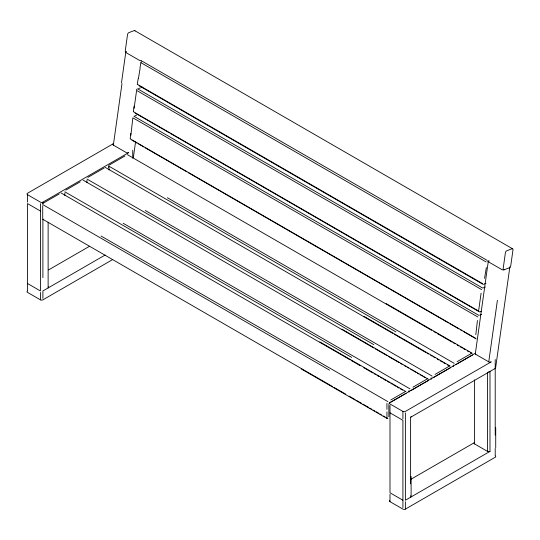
<?xml version="1.0" encoding="UTF-8"?>
<svg xmlns="http://www.w3.org/2000/svg" width="540" height="540" viewBox="0 0 540 540"><rect width="100%" height="100%" fill="white"/><g stroke="black" fill="none" stroke-linecap="round" stroke-linejoin="round"><path stroke-width="0.81" d="M130.201 138.679L130.802 133.387M130.842 135.452L132.847 117.801L477.826 316.98M475.821 334.631L477.428 320.51M121.487 82.836L125.8 52.13M113.373 143.687L27.513 193.259A1.742 1.006 0 0 0 27.513 194.684L40.433 202.142A1.742 1.006 0 0 0 42.896 202.142L128.756 152.57A1.748 1.013 0 0 1 126.272 152.584L113.353 145.118L121.993 83.552M133.36 111.55L134.109 106.191M134.102 108.277L136.607 90.43L481.592 289.602M133.353 157.586L135.554 141.932M481.093 293.173L478.589 311.02L133.603 111.847M475.328 353.687L488.282 261.414M475.139 353.383L389.995 402.536A1.742 1.006 0 0 0 389.995 403.961L402.914 411.419A1.742 1.006 0 0 0 405.378 411.419L491.238 361.847A1.748 1.013 0 0 1 488.754 361.861L497.401 300.294M509.807 267.314L495.585 368.044M137.288 84.119L138.193 78.712M139.995 67.898L140.893 62.492M138.422 78.482L140.096 68.438M484.562 278.323L486.358 267.509M136.478 89.735L136.978 89.046M141.014 62.093L141.527 61.418M42.721 203.465L59.306 193.887M65.799 190.141L80.217 181.811M87.912 177.376L102.33 169.047M102.816 168.77L104.254 167.933M109.067 165.159L124.929 155.999M48.614 269.892L89.505 246.287M105.131 255.029L42.896 290.959L42.896 298.363M112.442 259.693L42.896 299.842A1.742 1.006 0 0 1 40.433 299.842L27.513 292.383A1.742 1.006 0 0 1 27.27 291.141M390.785 399.971L405.202 391.649M412.898 387.207L427.315 378.877M435.011 374.436L449.435 366.113M457.124 361.672L471.548 353.342M388.861 403.306L406.168 393.316M410.974 390.535L428.281 380.545M433.087 377.771L450.394 367.781M455.922 364.588L472.507 355.01M410.609 483.894L410.609 417.285L495.214 368.435A1.742 1.006 0 0 0 495.686 367.929M410.38 479.588L474.599 442.51M488.754 371.75A1.742 1.006 0 0 0 489.983 371.459L489.983 451.393L405.378 500.243L405.378 412.898M389.624 500.553A1.742 1.006 0 0 0 389.995 501.66L402.914 509.119A1.742 1.006 0 0 0 405.378 509.119L495.214 457.259A1.742 1.006 0 0 0 495.457 456.01M134.818 115.864L136.593 115.128M479.804 315.036L481.579 314.3M138.605 88.553L140.373 87.898M141.257 87.568L142.439 87.122M504.158 269.764L509.315 267.84A1.742 1.006 -60 0 0 510.739 265.862L512.98 249.872A1.742 1.006 -60 0 0 511.981 248.805L506.831 250.729A1.742 1.006 -60 0 0 505.406 252.707L503.165 268.697A1.742 1.006 -60 0 0 504.158 269.764A1.742 0.817 8 0 1 501.721 269.507L488.795 262.049A1.742 0.817 8 0 1 488.774 260.881M485.359 287.071L482.706 288.063L137.72 88.884M479.804 311.884L481.127 311.391M487.714 261.495L489.22 260.996M483.955 284.087L485.926 283.433M134.744 30.645L512.609 248.805M142.276 61.27L487.262 260.442M141.136 62.782L486.122 261.954M137.531 84.409L482.517 283.581M139.003 85.718L483.26 284.472M135.108 113.103L169.391 132.894M170.775 133.691L479.365 311.857M133.927 116.235L478.913 315.407M130.437 138.983L475.423 338.162M131.983 140.184L137.093 143.134M138.537 143.964L143.654 146.921M145.085 147.751L186.685 171.767M188.143 172.611L389.63 288.934M390.177 289.251L396.178 292.721M396.738 293.045L406.37 298.6M406.951 298.937L448.585 322.974M449.982 323.777L458.771 328.853M460.195 329.677L461.687 330.534M463.111 331.358L476.24 338.938M475.835 354.402L488.761 361.861M386.174 303.595L472.23 353.275M127.332 154.616L416.59 321.617M417.035 321.874L420.221 323.71M420.687 323.98L423.131 325.391M423.603 325.667L426.755 327.483M427.255 327.773L431.636 330.305M433.823 331.567L436.199 332.937M437.474 333.673L452.176 342.158M453.533 342.941L454.99 343.784M457.184 345.053L458.71 345.931M460.1 346.734L462.341 348.03M463.752 348.84L465.244 349.704M467.397 350.953L468.875 351.803M470.32 352.633L471.785 353.477M167.393 197.728L454.241 363.339M109.067 166.273L395.908 331.877M364.061 316.359L450.11 366.046M105.219 167.38L392.735 333.376M394.193 334.22L396.657 335.644M397.109 335.907L400.288 337.736M400.761 338.013L406.823 341.51M407.329 341.807L413.357 345.283M413.903 345.6L425.702 352.411M427.039 353.18L428.497 354.024M430.69 355.286L432.236 356.184M433.607 356.974L435.065 357.818M437.258 359.08L438.777 359.957M440.174 360.767L442.409 362.057M443.826 362.873L445.311 363.731M447.478 364.979L448.943 365.83M145.28 210.492L432.128 376.103M86.947 179.037L373.795 344.648M341.942 329.13L428.476 379.289M83.106 180.151L370.183 345.897M370.615 346.147L373.815 347.99M375.266 348.827L376.718 349.67M377.19 349.94L380.349 351.763M380.835 352.046L386.89 355.536M388.341 356.373L399.236 362.664M400.545 363.42L402.003 364.264M404.197 365.526L405.769 366.437M407.113 367.214L408.571 368.057M410.764 369.32L412.304 370.211M413.681 371.007L415.935 372.31M417.332 373.113L418.838 373.984M420.248 374.8L422.469 376.083M423.9 376.906L425.378 377.757M123.167 223.263L410.009 388.874M64.834 191.808L351.682 357.413M319.829 341.894L405.884 391.581M60.986 192.915L348.502 358.911M348.8 359.08L350.251 359.917M351.702 360.761L353.882 362.016M354.341 362.286L360.416 365.789M363.832 367.76L366.95 369.562M367.483 369.866L372.762 372.917M374.051 373.66L375.509 374.504M376.967 375.347L379.296 376.69M380.619 377.453L382.077 378.297M383.542 379.141L385.83 380.464M387.187 381.247L389.462 382.556M390.913 383.4L392.371 384.237M393.755 385.04L395.995 386.33M397.406 387.146L398.905 388.01M400.329 388.834L402.536 390.11M474.228 442.82A1.742 1.006 0 0 0 474.599 443.934L487.519 451.393A1.742 1.006 0 0 0 489.983 451.393M101.054 236.027L387.896 401.639M42.721 204.572L329.569 370.183M40.433 211.025L27.513 203.566L27.513 290.905M389.995 412.844L402.914 420.302L402.914 507.64M42.721 219.226L329.805 384.973M330.237 385.223L332.707 386.654M334.159 387.49L336.339 388.746M336.805 389.016L341.185 391.547M341.422 391.682L345.776 394.2M349.211 396.178L355.219 399.647M356.515 400.397L358.85 401.746M359.431 402.084L361.625 403.346M363.082 404.19L365.384 405.52M365.999 405.871L368.287 407.194M369.745 408.031L371.918 409.293M373.302 410.089L374.827 410.967M376.218 411.77L378.459 413.066M379.87 413.883L381.362 414.74M383.515 415.989L384.993 416.839M386.438 417.67L387.896 418.514M301.165 368.901L387.221 418.581M27.513 283.5L40.433 290.959L40.433 203.621M402.914 500.243L389.995 492.777L389.995 405.439M495.72 427.68L495.72 447.667M495.214 359.552L495.214 368.314M495.214 368.435L495.214 435.051M495.214 448.376L495.214 455.774M487.519 372.289L487.519 451.393M474.599 379.816L474.599 443.934M453.276 365L453.276 366.532M431.163 377.771L431.163 379.296M411.115 476.523L411.115 496.51M409.05 390.535L409.05 392.067M405.378 501.721L405.378 509.119M402.914 411.419L402.914 418.824M389.995 494.262L389.995 501.66M388.861 404.527L388.861 416.738M386.937 403.306L386.937 409.408M386.937 411.851L386.937 417.96M132.732 150.275L132.732 158.24M109.067 167.494L109.067 169.938M108.668 165.719L108.668 167.549M86.947 180.259L86.947 182.547M64.834 193.03L64.834 195.473M48.127 222.163L48.127 287.942A1.742 1.006 0 0 0 48.492 286.834M42.896 202.142L42.896 203.789M42.896 218.518L42.896 277.641M42.721 205.794L42.721 218.005M40.433 292.444L40.433 299.842M27.513 194.684L27.513 202.082M410.609 495.801A1.742 1.006 0 0 1 410.609 497.219M411.115 416.57A1.742 1.006 0 0 1 410.609 417.285M475.835 354.402A1.742 1.006 0 0 1 475.477 353.288M509.666 266.976A1.742 0.817 8 0 1 509.315 267.84M113.346 145.125A1.748 1.013 0 0 1 112.995 144.011M141.676 60.487A1.742 0.817 8 0 1 139.232 60.23L126.313 52.772A1.742 0.817 8 0 1 126.293 51.604A1.742 1.006 -60 0 1 125.294 50.537L127.541 34.547A1.742 1.006 -60 0 1 128.966 32.569L134.116 30.645A1.742 1.006 -60 0 1 135.034 30.956"/></g></svg>
